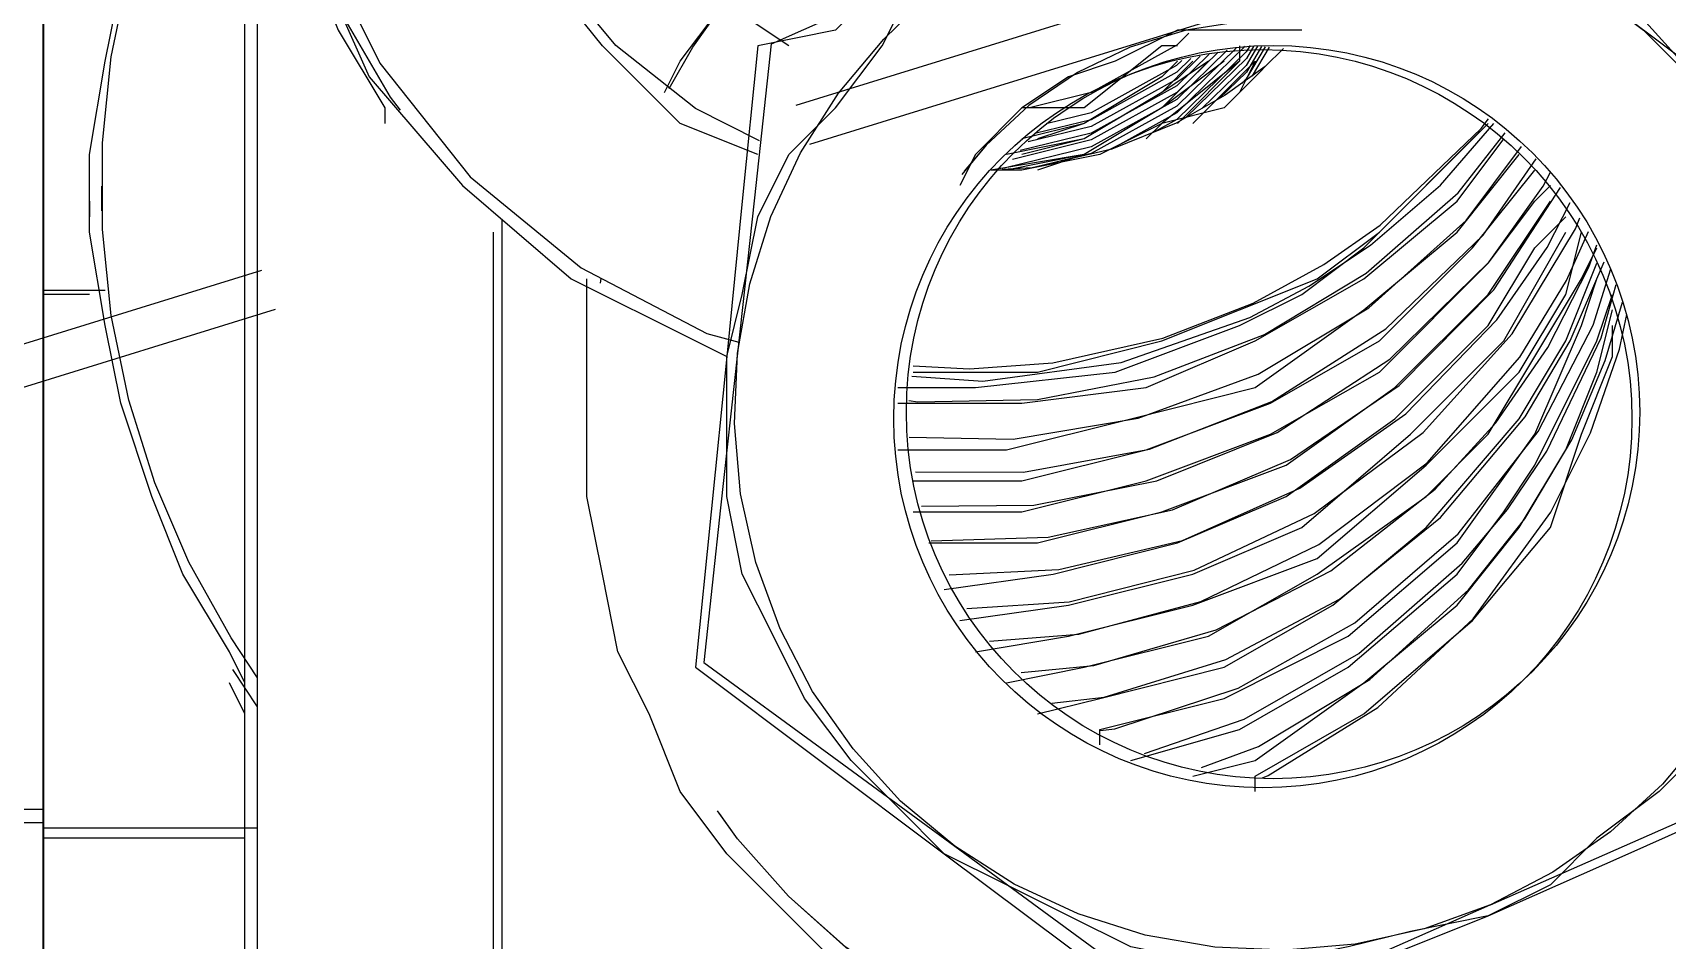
# Model space of a CAD drawing. Extents: x 3 to 592, y 5 to 207.
# Drawn here: x 134.35 to 138.061, y 51.873 to 53.934 of the extents above; entities that cross this region are included whole.
import ezdxf

# ---------------------------------------------------------------- set-up
doc = ezdxf.new("R2010")
doc.units = 0
doc.layers.get('0').update_dxf_attribs({"linetype": 'CONTINUOUS'})

msp = doc.modelspace()

# ---------------------------------------------------------------- linework, layer by layer
at = {"color": 7}
for points in [[(134.831667, 50.658889), (134.831667, 56.973611)], [(134.860242, 50.684783), (134.860242, 56.993155)], [(134.860242, 50.684783), (134.860242, 56.993155)], [(134.860242, 50.684783), (134.860242, 56.993155)], [(134.860242, 50.684783), (134.860242, 56.993155)], [(135.5725, 55.985833), (135.396111, 55.844722), (135.255, 55.703611), (135.149167, 55.5625), (135.078611, 55.456667), (135.008056, 55.280278), (134.9375, 55.139167), (134.902222, 55.033333), (134.902222, 54.892222), (134.866944, 54.751111), (134.866944, 54.61), (134.902222, 54.468889), (134.9375, 54.2925), (134.972778, 54.151389), (135.113889, 53.833889), (135.325556, 53.586944), (135.5725, 53.375278), (135.854722, 53.234167), (135.925278, 53.198889)], [(135.582836, 55.992854), (135.4195, 55.866559), (135.285797, 55.732504), (135.178553, 55.596684), (135.094945, 55.464745), (135.014864, 55.300704), (134.963006, 55.15677), (134.931256, 55.037179), (134.907972, 54.904887), (134.896331, 54.776829), (134.895978, 54.635365), (134.910089, 54.481906), (134.941839, 54.320334), (134.990522, 54.161937), (135.137631, 53.865251), (135.342947, 53.607018), (135.594831, 53.399937), (135.880228, 53.251417), (135.952547, 53.231309)], [(135.582836, 55.992854), (135.4195, 55.866559), (135.285797, 55.732504), (135.178553, 55.596684), (135.094945, 55.464745), (135.014864, 55.300704), (134.963006, 55.15677), (134.931256, 55.037179), (134.907972, 54.904887), (134.896331, 54.776829), (134.895978, 54.635365), (134.910089, 54.481906), (134.941839, 54.320334), (134.990522, 54.161937), (135.137631, 53.865251), (135.342947, 53.607018), (135.594831, 53.399937), (135.880228, 53.251417), (135.952547, 53.231309)], [(135.582836, 55.992854), (135.4195, 55.866559), (135.285797, 55.732504), (135.178553, 55.596684), (135.094945, 55.464745), (135.014864, 55.300704), (134.963006, 55.15677), (134.931256, 55.037179), (134.907972, 54.904887), (134.896331, 54.776829), (134.895978, 54.635365), (134.910089, 54.481906), (134.941839, 54.320334), (134.990522, 54.161937), (135.137631, 53.865251), (135.342947, 53.607018), (135.594831, 53.399937), (135.880228, 53.251417), (135.952547, 53.231309)], [(135.582836, 55.992854), (135.4195, 55.866559), (135.285797, 55.732504), (135.178553, 55.596684), (135.094945, 55.464745), (135.014864, 55.300704), (134.963006, 55.15677), (134.931256, 55.037179), (134.907972, 54.904887), (134.896331, 54.776829), (134.895978, 54.635365), (134.910089, 54.481906), (134.941839, 54.320334), (134.990522, 54.161937), (135.137631, 53.865251), (135.342947, 53.607018), (135.594831, 53.399937), (135.880228, 53.251417), (135.952547, 53.231309)], [(135.995833, 53.6575), (135.819444, 53.728056), (135.643056, 53.904444), (135.501944, 54.080833), (135.396111, 54.2925), (135.325556, 54.504167), (135.325556, 54.61), (135.325556, 54.715833), (135.325556, 54.786389), (135.325556, 54.892222), (135.360833, 55.033333), (135.431389, 55.209722), (135.501944, 55.280278), (135.5725, 55.386111), (135.678333, 55.491944), (135.819444, 55.597778)], [(135.999749, 53.688439), (135.854052, 53.761816), (135.67343, 53.905397), (135.524557, 54.085314), (135.415196, 54.296275), (135.352402, 54.529108), (135.34076, 54.63988), (135.339702, 54.735836), (135.344994, 54.816622), (135.356988, 54.900583), (135.390149, 55.034286), (135.46388, 55.213144), (135.523852, 55.314391), (135.602874, 55.419872), (135.704121, 55.525), (135.830063, 55.623777)], [(135.999749, 53.688439), (135.854052, 53.761816), (135.67343, 53.905397), (135.524557, 54.085314), (135.415196, 54.296275), (135.352402, 54.529108), (135.34076, 54.63988), (135.339702, 54.735836), (135.344994, 54.816622), (135.356988, 54.900583), (135.390149, 55.034286), (135.46388, 55.213144), (135.523852, 55.314391), (135.602874, 55.419872), (135.704121, 55.525), (135.830063, 55.623777)], [(135.999749, 53.688439), (135.854052, 53.761816), (135.67343, 53.905397), (135.524557, 54.085314), (135.415196, 54.296275), (135.352402, 54.529108), (135.34076, 54.63988), (135.339702, 54.735836), (135.344994, 54.816622), (135.356988, 54.900583), (135.390149, 55.034286), (135.46388, 55.213144), (135.523852, 55.314391), (135.602874, 55.419872), (135.704121, 55.525), (135.830063, 55.623777)], [(135.999749, 53.688439), (135.854052, 53.761816), (135.67343, 53.905397), (135.524557, 54.085314), (135.415196, 54.296275), (135.352402, 54.529108), (135.34076, 54.63988), (135.339702, 54.735836), (135.344994, 54.816622), (135.356988, 54.900583), (135.390149, 55.034286), (135.46388, 55.213144), (135.523852, 55.314391), (135.602874, 55.419872), (135.704121, 55.525), (135.830063, 55.623777)], [(134.373056, 54.786389), (134.373056, 54.751111), (134.373056, 54.715833), (134.373056, 54.645278), (134.373056, 54.574722), (134.373056, 54.504167), (134.373056, 54.363056), (134.373056, 54.257222), (134.373056, 54.116111), (134.373056, 53.975), (134.373056, 53.833889), (134.373056, 53.6575), (134.373056, 53.481111), (134.373056, 53.34)], [(134.374114, 54.795843), (134.374114, 54.773971), (134.374114, 54.735166), (134.374114, 54.676957), (134.374114, 54.600757), (134.374114, 54.507271), (134.374114, 54.398263), (134.374114, 54.274791), (134.374114, 54.139324), (134.374114, 53.993274), (134.374114, 53.83911), (134.374114, 53.678596), (134.374114, 53.514554), (134.374114, 53.349102)], [(134.374114, 54.795843), (134.374114, 54.773971), (134.374114, 54.735166), (134.374114, 54.676957), (134.374114, 54.600757), (134.374114, 54.507271), (134.374114, 54.398263), (134.374114, 54.274791), (134.374114, 54.139324), (134.374114, 53.993274), (134.374114, 53.83911), (134.374114, 53.678596), (134.374114, 53.514554), (134.374114, 53.349102)], [(134.374114, 54.795843), (134.374114, 54.773971), (134.374114, 54.735166), (134.374114, 54.676957), (134.374114, 54.600757), (134.374114, 54.507271), (134.374114, 54.398263), (134.374114, 54.274791), (134.374114, 54.139324), (134.374114, 53.993274), (134.374114, 53.83911), (134.374114, 53.678596), (134.374114, 53.514554), (134.374114, 53.349102)], [(134.374114, 54.795843), (134.374114, 54.773971), (134.374114, 54.735166), (134.374114, 54.676957), (134.374114, 54.600757), (134.374114, 54.507271), (134.374114, 54.398263), (134.374114, 54.274791), (134.374114, 54.139324), (134.374114, 53.993274), (134.374114, 53.83911), (134.374114, 53.678596), (134.374114, 53.514554), (134.374114, 53.349102)], [(134.860242, 52.469591), (134.799917, 52.560255), (134.704314, 52.732058), (134.626703, 52.912328), (134.567789, 53.099652), (134.527925, 53.292269), (134.508169, 53.487355), (134.508169, 53.683853), (134.527925, 53.879291), (134.567789, 54.071555), (134.626703, 54.25888), (134.704314, 54.43915), (134.799917, 54.610952), (134.860242, 54.701616)], [(134.860242, 52.469591), (134.799917, 52.560255), (134.704314, 52.732058), (134.626703, 52.912328), (134.567789, 53.099652), (134.527925, 53.292269), (134.508169, 53.487355), (134.508169, 53.683853), (134.527925, 53.879291), (134.567789, 54.071555), (134.626703, 54.25888), (134.704314, 54.43915), (134.799917, 54.610952), (134.860242, 54.701616)], [(134.860242, 52.469591), (134.799917, 52.560255), (134.704314, 52.732058), (134.626703, 52.912328), (134.567789, 53.099652), (134.527925, 53.292269), (134.508169, 53.487355), (134.508169, 53.683853), (134.527925, 53.879291), (134.567789, 54.071555), (134.626703, 54.25888), (134.704314, 54.43915), (134.799917, 54.610952), (134.860242, 54.701616)], [(134.860242, 52.469591), (134.799917, 52.560255), (134.704314, 52.732058), (134.626703, 52.912328), (134.567789, 53.099652), (134.527925, 53.292269), (134.508169, 53.487355), (134.508169, 53.683853), (134.527925, 53.879291), (134.567789, 54.071555), (134.626703, 54.25888), (134.704314, 54.43915), (134.799917, 54.610952), (134.860242, 54.701616)], [(134.831667, 52.458056), (134.796389, 52.528611), (134.690556, 52.705), (134.62, 52.881389), (134.549444, 53.093056), (134.514167, 53.269444), (134.478889, 53.481111), (134.478889, 53.6575), (134.514167, 53.869167), (134.549444, 54.045556), (134.62, 54.257222), (134.690556, 54.433611), (134.796389, 54.61), (134.831667, 54.680556)], [(136.083216, 53.769872), (139.016422, 54.676358)], [(136.083216, 53.769872), (139.016422, 54.676358)], [(136.066389, 53.904444), (135.960556, 53.975), (135.819444, 54.116111), (135.678333, 54.2925), (135.607778, 54.504167), (135.607778, 54.645278)], [(134.897918, 54.601992), (134.897213, 54.570242), (134.925788, 54.351167), (134.988935, 54.126448), (135.060549, 53.959936), (135.161091, 53.787781), (135.183668, 53.758147)], [(134.897918, 54.601992), (134.897213, 54.570242), (134.925788, 54.351167), (134.988935, 54.126448), (135.060549, 53.959936), (135.161091, 53.787781), (135.183668, 53.758147)], [(134.898095, 54.611164), (134.897389, 54.570242), (134.925611, 54.351167), (134.988759, 54.126447), (135.060373, 53.959936), (135.160914, 53.787781), (135.183845, 53.758147)], [(134.898095, 54.611164), (134.897389, 54.570242), (134.925611, 54.351167), (134.988759, 54.126447), (135.060373, 53.959936), (135.160914, 53.787781), (135.183845, 53.758147)], [(134.866944, 54.574722), (134.866944, 54.539444), (134.902222, 54.327778), (134.972778, 54.116111), (135.043333, 53.939722), (135.149167, 53.763333), (135.149167, 53.728056)], [(139.041822, 54.585341), (136.113532, 53.680394)], [(139.041822, 54.585341), (136.113532, 53.680394)], [(135.794327, 53.807783), (135.848654, 53.901269), (135.943552, 54.035678)], [(135.794327, 53.807783), (135.848654, 53.901269), (135.943552, 54.035678)], [(135.794327, 53.807783), (135.848654, 53.901269), (135.943552, 54.035678)], [(135.794327, 53.807783), (135.848654, 53.901269), (135.943552, 54.035678)], [(137.865556, 54.045556), (138.006667, 53.939722), (138.1125, 53.833889), (138.183056, 53.692778), (138.253611, 53.551667), (138.324167, 53.410556), (138.359444, 53.234167), (138.359444, 53.093056), (138.359444, 52.916667)], [(138.43, 53.622222), (138.147778, 53.833889), (137.865556, 54.045556)], [(137.888768, 54.060407), (138.011535, 53.957749), (138.119485, 53.839569), (138.211207, 53.708688), (138.285291, 53.566871), (138.339971, 53.416235), (138.374896, 53.260307), (138.388654, 53.100852), (138.381952, 52.941044)], [(137.888768, 54.060407), (138.011535, 53.957749), (138.119485, 53.839569), (138.211207, 53.708688), (138.285291, 53.566871), (138.339971, 53.416235), (138.374896, 53.260307), (138.388654, 53.100852), (138.381952, 52.941044)], [(137.888768, 54.060407), (138.011535, 53.957749), (138.119485, 53.839569), (138.211207, 53.708688), (138.285291, 53.566871), (138.339971, 53.416235), (138.374896, 53.260307), (138.388654, 53.100852), (138.381952, 52.941044)], [(137.888768, 54.060407), (138.011535, 53.957749), (138.119485, 53.839569), (138.211207, 53.708688), (138.285291, 53.566871), (138.339971, 53.416235), (138.374896, 53.260307), (138.388654, 53.100852), (138.381952, 52.941044)], [(135.784167, 53.798611), (135.819444, 53.869167), (135.925278, 54.010278)], [(136.231277, 53.998742), (136.173069, 53.972989), (136.026313, 53.908431)], [(136.231277, 53.998742), (136.173069, 53.972989), (136.026313, 53.908431)], [(136.231277, 53.998742), (136.173069, 53.972989), (136.026313, 53.908431)], [(136.231277, 53.998742), (136.173069, 53.972989), (136.026313, 53.908431)], [(135.925278, 53.198889), (135.960556, 53.34), (135.995833, 53.516389), (136.066389, 53.6575), (136.172222, 53.763333), (136.278056, 53.904444), (136.313333, 53.975)], [(135.949761, 53.206438), (135.97763, 53.36413), (136.025608, 53.51653), (136.092988, 53.661522), (136.179066, 53.796636), (136.281724, 53.919402), (136.343461, 53.979374)], [(135.949761, 53.206438), (135.97763, 53.36413), (136.025608, 53.51653), (136.092988, 53.661522), (136.179066, 53.796636), (136.281724, 53.919402), (136.343461, 53.979374)], [(135.949761, 53.206438), (135.97763, 53.36413), (136.025608, 53.51653), (136.092988, 53.661522), (136.179066, 53.796636), (136.281724, 53.919402), (136.343461, 53.979374)], [(135.949761, 53.206438), (135.97763, 53.36413), (136.025608, 53.51653), (136.092988, 53.661522), (136.179066, 53.796636), (136.281724, 53.919402), (136.343461, 53.979374)], [(136.2075, 53.975), (136.172222, 53.939722), (135.995833, 53.904444)], [(137.24255, 53.959231), (137.232319, 53.959936), (137.099322, 53.959936), (136.968089, 53.940181), (136.841089, 53.901023), (136.721497, 53.84352), (136.611431, 53.768731), (136.514064, 53.67842), (136.458678, 53.61245)], [(137.24255, 53.959231), (137.232319, 53.959936), (137.099322, 53.959936), (136.968089, 53.940181), (136.841089, 53.901023), (136.721497, 53.84352), (136.611431, 53.768731), (136.514064, 53.67842), (136.458678, 53.61245)], [(137.24255, 53.959231), (137.232319, 53.959936), (137.099322, 53.959936), (136.968089, 53.940181), (136.841089, 53.901023), (136.721497, 53.84352), (136.611431, 53.768731), (136.514064, 53.67842), (136.464322, 53.619506)], [(137.24255, 53.959231), (137.232319, 53.959936), (137.099322, 53.959936), (136.968089, 53.940181), (136.841089, 53.901023), (136.721497, 53.84352), (136.611431, 53.768731), (136.514064, 53.67842), (136.464322, 53.619506)], [(137.230556, 53.939722), (137.089444, 53.939722), (136.948333, 53.939722), (136.807222, 53.869167), (136.701389, 53.833889), (136.595556, 53.763333), (136.489722, 53.6575), (136.454444, 53.586944)], [(136.974404, 53.932737), (136.946887, 53.905926), (136.752506, 53.798329), (136.615981, 53.764462)], [(136.974404, 53.932737), (136.946887, 53.905926), (136.752506, 53.798329), (136.615981, 53.764462)], [(136.974404, 53.932737), (136.946887, 53.905926), (136.752506, 53.798329), (136.615981, 53.764462)], [(136.974404, 53.932737), (136.946887, 53.905926), (136.752506, 53.798329), (136.615981, 53.764462)], [(135.995833, 53.904444), (135.960556, 53.551667), (135.925278, 53.198889)], [(136.026384, 53.908501), (135.988284, 53.558899), (135.949831, 53.206474)], [(136.026384, 53.908501), (135.988284, 53.558899), (135.949831, 53.206474)], [(136.026384, 53.908501), (135.988284, 53.558899), (135.949831, 53.206474)], [(136.026384, 53.908501), (135.988284, 53.558899), (135.949831, 53.206474)], [(137.18921, 53.898306), (137.147935, 53.857384), (137.056918, 53.79212), (136.945441, 53.728973), (136.799391, 53.669706), (136.618768, 53.62702), (136.550682, 53.623492)], [(137.18921, 53.898306), (137.147935, 53.857384), (137.056918, 53.79212), (136.945441, 53.728973), (136.799391, 53.669706), (136.618768, 53.62702), (136.550682, 53.623492)], [(137.18921, 53.898306), (137.147935, 53.857384), (137.056918, 53.79212), (136.945441, 53.728973), (136.799391, 53.669706), (136.618768, 53.62702), (136.550682, 53.623492)], [(137.18921, 53.898306), (137.147935, 53.857384), (137.056918, 53.79212), (136.945441, 53.728973), (136.799391, 53.669706), (136.618768, 53.62702), (136.550682, 53.623492)], [(137.061222, 53.894249), (136.946922, 53.782771), (136.752542, 53.675174), (136.555339, 53.626844)], [(137.061222, 53.894249), (136.946922, 53.782771), (136.752542, 53.675174), (136.555339, 53.626844)], [(137.061222, 53.894249), (136.946922, 53.782771), (136.752542, 53.675174), (136.555339, 53.626844)], [(137.061222, 53.894249), (136.946922, 53.782771), (136.752542, 53.675174), (136.555339, 53.626844)], [(137.040726, 53.889663), (136.946887, 53.798294), (136.752506, 53.690696), (136.573648, 53.646599)], [(137.040726, 53.889663), (136.946887, 53.798294), (136.752506, 53.690696), (136.573648, 53.646599)], [(137.040726, 53.889663), (136.946887, 53.798294), (136.752506, 53.690696), (136.573648, 53.646599)], [(137.040726, 53.889663), (136.946887, 53.798294), (136.752506, 53.690696), (136.573648, 53.646599)], [(137.020194, 53.885077), (136.946816, 53.813816), (136.752436, 53.705866), (136.591569, 53.666355)], [(137.020194, 53.885077), (136.946816, 53.813816), (136.752436, 53.705866), (136.591569, 53.666355)], [(137.020194, 53.885077), (136.946816, 53.813816), (136.752436, 53.705866), (136.591569, 53.666355)], [(137.020194, 53.885077), (136.946816, 53.813816), (136.752436, 53.705866), (136.591569, 53.666355)], [(136.948333, 53.904444), (136.913056, 53.904444), (136.736667, 53.763333), (136.595556, 53.763333)], [(137.081719, 53.898835), (136.946958, 53.767602), (136.752577, 53.659652), (136.641452, 53.632488)], [(137.081719, 53.898835), (136.946958, 53.767602), (136.752577, 53.659652), (136.641452, 53.632488)], [(137.081719, 53.898835), (136.946958, 53.767602), (136.752577, 53.659652), (136.641452, 53.632488)], [(137.081719, 53.898835), (136.946958, 53.767602), (136.752577, 53.659652), (136.641452, 53.632488)], [(137.10225, 53.903421), (136.947028, 53.75208), (136.797098, 53.669177)], [(137.10225, 53.903421), (136.947028, 53.75208), (136.797098, 53.669177)], [(137.10225, 53.903421), (136.947028, 53.75208), (136.797098, 53.669177)], [(137.10225, 53.903421), (136.947028, 53.75208), (136.797098, 53.669177)], [(137.089444, 53.904444), (137.089444, 53.869167), (136.913056, 53.728056), (136.877778, 53.692778)], [(137.113257, 53.904832), (137.10479, 53.890721), (136.946746, 53.73691), (136.89771, 53.709746)], [(137.113257, 53.904832), (137.10479, 53.890721), (136.946746, 53.73691), (136.89771, 53.709746)], [(137.113257, 53.904832), (137.10479, 53.890721), (136.946746, 53.73691), (136.89771, 53.709746)], [(137.113257, 53.904832), (137.10479, 53.890721), (136.946746, 53.73691), (136.89771, 53.709746)], [(137.1219, 53.904092), (137.104967, 53.875164), (136.967383, 53.741461)], [(137.1219, 53.904092), (137.104967, 53.875164), (136.967383, 53.741461)], [(137.1219, 53.904092), (137.104967, 53.875164), (136.967383, 53.741461)], [(137.1219, 53.904092), (137.104967, 53.875164), (136.967383, 53.741461)], [(137.130543, 53.903351), (137.10479, 53.859959), (137.004954, 53.762593)], [(137.130543, 53.903351), (137.10479, 53.859959), (137.004954, 53.762593)], [(137.130543, 53.903351), (137.10479, 53.859959), (137.004954, 53.762593)], [(137.130543, 53.903351), (137.10479, 53.859959), (137.004954, 53.762593)], [(137.139186, 53.90261), (137.104967, 53.844402), (137.042525, 53.784077)], [(137.139186, 53.90261), (137.104967, 53.844402), (137.042525, 53.784077)], [(137.139186, 53.90261), (137.104967, 53.844402), (137.042525, 53.784077)], [(137.139186, 53.90261), (137.104967, 53.844402), (137.042525, 53.784077)], [(137.147794, 53.901869), (137.104755, 53.829197), (137.094524, 53.818966)], [(137.147794, 53.901869), (137.104755, 53.829197), (137.094524, 53.818966)], [(137.147794, 53.901869), (137.104755, 53.829197), (137.094524, 53.818966)], [(137.147794, 53.901869), (137.104755, 53.829197), (137.094524, 53.818966)], [(137.156437, 53.901128), (137.117984, 53.835864)], [(137.156437, 53.901128), (137.117984, 53.835864)], [(137.156437, 53.901128), (137.117984, 53.835864)], [(137.156437, 53.901128), (137.117984, 53.835864)], [(137.16, 53.869167), (137.124722, 53.833889), (137.054167, 53.763333), (136.913056, 53.728056), (136.771944, 53.6575), (136.595556, 53.622222), (136.525, 53.622222)], [(137.054167, 53.869167), (136.913056, 53.763333), (136.736667, 53.6575), (136.525, 53.622222)], [(137.018889, 53.869167), (136.913056, 53.798611), (136.736667, 53.692778), (136.560278, 53.6575)], [(137.018889, 53.869167), (136.913056, 53.763333), (136.736667, 53.6575), (136.560278, 53.622222)], [(136.948333, 53.869167), (136.913056, 53.833889), (136.736667, 53.728056), (136.595556, 53.692778)], [(136.983611, 53.869167), (136.913056, 53.798611), (136.736667, 53.692778), (136.595556, 53.6575)], [(136.999698, 53.880491), (136.946781, 53.828985), (136.752401, 53.721388), (136.609526, 53.68611)], [(136.999698, 53.880491), (136.946781, 53.828985), (136.752401, 53.721388), (136.609526, 53.68611)], [(136.999698, 53.880491), (136.946781, 53.828985), (136.752401, 53.721388), (136.609526, 53.68611)], [(136.999698, 53.880491), (136.946781, 53.828985), (136.752401, 53.721388), (136.609526, 53.68611)], [(136.979201, 53.875905), (136.946746, 53.844507), (136.752718, 53.736557), (136.627835, 53.705866)], [(136.979201, 53.875905), (136.946746, 53.844507), (136.752718, 53.736557), (136.627835, 53.705866)], [(136.979201, 53.875905), (136.946746, 53.844507), (136.752718, 53.736557), (136.627835, 53.705866)], [(136.979201, 53.875905), (136.946746, 53.844507), (136.752718, 53.736557), (136.627835, 53.705866)], [(136.948333, 53.869167), (136.913056, 53.833889), (136.736667, 53.728056), (136.630833, 53.692778)], [(137.054167, 53.869167), (136.913056, 53.763333), (136.736667, 53.6575), (136.630833, 53.622222)], [(136.95867, 53.871319), (136.946675, 53.859677), (136.752647, 53.75208), (136.650695, 53.727032)], [(136.95867, 53.871319), (136.946675, 53.859677), (136.752647, 53.75208), (136.650695, 53.727032)], [(136.95867, 53.871319), (136.946675, 53.859677), (136.752647, 53.75208), (136.650695, 53.727032)], [(136.95867, 53.871319), (136.946675, 53.859677), (136.752647, 53.75208), (136.650695, 53.727032)], [(137.089444, 53.869167), (136.913056, 53.728056), (136.771944, 53.6575)], [(137.089444, 53.869167), (136.948333, 53.728056)], [(137.124722, 53.869167), (137.089444, 53.833889), (136.983611, 53.728056)], [(137.124722, 53.869167), (137.089444, 53.833889), (137.018889, 53.763333)], [(137.124722, 53.869167), (137.089444, 53.798611)], [(137.124722, 53.869167), (137.089444, 53.833889)], [(136.348752, 53.17744), (136.476458, 53.170737), (136.665899, 53.184848), (136.915313, 53.240234), (137.120277, 53.319962), (137.281144, 53.408157), (137.408849, 53.497057), (137.638155, 53.716837), (137.654736, 53.738357)], [(136.348752, 53.17744), (136.476458, 53.170737), (136.665899, 53.184848), (136.915313, 53.240234), (137.120277, 53.319962), (137.281144, 53.408157), (137.408849, 53.497057), (137.638155, 53.716837), (137.654736, 53.738357)], [(136.348752, 53.17744), (136.476458, 53.170737), (136.665899, 53.184848), (136.915313, 53.240234), (137.120277, 53.319962), (137.281144, 53.408157), (137.408849, 53.497057), (137.638155, 53.716837), (137.654736, 53.738357)], [(136.348752, 53.17744), (136.476458, 53.170737), (136.665899, 53.184848), (136.915313, 53.240234), (137.120277, 53.319962), (137.281144, 53.408157), (137.408849, 53.497057), (137.638155, 53.716837), (137.654736, 53.738357)], [(136.313333, 53.128333), (136.489722, 53.128333), (136.807222, 53.163611), (137.089444, 53.269444), (137.230556, 53.34), (137.371667, 53.445833), (137.512778, 53.586944), (137.653889, 53.728056)], [(136.338663, 53.098841), (136.359477, 53.095666), (136.630763, 53.100958), (136.895346, 53.152816), (137.146171, 53.249124), (137.377241, 53.388472), (137.585379, 53.570505), (137.692624, 53.706677)], [(136.338663, 53.098841), (136.359477, 53.095666), (136.630763, 53.100958), (136.895346, 53.152816), (137.146171, 53.249124), (137.377241, 53.388472), (137.585379, 53.570505), (137.692624, 53.706677)], [(136.338663, 53.098841), (136.359477, 53.095666), (136.630763, 53.100958), (136.895346, 53.152816), (137.146171, 53.249124), (137.377241, 53.388472), (137.585379, 53.570505), (137.692624, 53.706677)], [(136.338663, 53.098841), (136.359477, 53.095666), (136.630763, 53.100958), (136.895346, 53.152816), (137.146171, 53.249124), (137.377241, 53.388472), (137.585379, 53.570505), (137.692624, 53.706677)], [(136.345718, 53.15391), (136.506938, 53.142621), (136.82091, 53.185307), (137.112657, 53.287612), (137.246713, 53.358521), (137.386766, 53.452007), (137.545516, 53.588179), (137.666871, 53.728232)], [(136.345718, 53.15391), (136.506938, 53.142621), (136.82091, 53.185307), (137.112657, 53.287612), (137.246713, 53.358521), (137.386766, 53.452007), (137.545516, 53.588179), (137.666871, 53.728232)], [(136.345718, 53.15391), (136.506938, 53.142621), (136.82091, 53.185307), (137.112657, 53.287612), (137.246713, 53.358521), (137.386766, 53.452007), (137.545516, 53.588179), (137.666871, 53.728232)], [(136.345718, 53.15391), (136.506938, 53.142621), (136.82091, 53.185307), (137.112657, 53.287612), (137.246713, 53.358521), (137.386766, 53.452007), (137.545516, 53.588179), (137.666871, 53.728232)], [(136.348611, 53.163611), (136.454444, 53.163611), (136.630833, 53.163611), (136.913056, 53.234167), (137.089444, 53.304722), (137.265833, 53.375278), (137.406944, 53.481111), (137.618611, 53.692778), (137.653889, 53.728056)], [(136.313333, 53.093056), (136.348611, 53.093056), (136.595556, 53.093056), (136.877778, 53.128333), (137.124722, 53.234167), (137.371667, 53.375278), (137.583333, 53.551667), (137.689167, 53.692778)], [(136.339333, 53.015868), (136.575341, 53.011282), (136.859327, 53.058554), (137.132025, 53.158743), (137.383203, 53.309732), (137.603689, 53.507993), (137.72963, 53.675562)], [(136.339333, 53.015868), (136.575341, 53.011282), (136.859327, 53.058554), (137.132025, 53.158743), (137.383203, 53.309732), (137.603689, 53.507993), (137.72963, 53.675562)], [(136.339333, 53.015868), (136.575341, 53.011282), (136.859327, 53.058554), (137.132025, 53.158743), (137.383203, 53.309732), (137.603689, 53.507993), (137.72963, 53.675562)], [(136.339333, 53.015868), (136.575341, 53.011282), (136.859327, 53.058554), (137.132025, 53.158743), (137.383203, 53.309732), (137.603689, 53.507993), (137.72963, 53.675562)], [(136.313333, 52.987222), (136.560278, 52.987222), (136.8425, 53.057778), (137.124722, 53.128333), (137.371667, 53.304722), (137.583333, 53.481111), (137.724444, 53.6575)], [(136.348611, 52.916667), (136.595556, 52.916667), (136.877778, 52.987222), (137.16, 53.093056), (137.406944, 53.234167), (137.618611, 53.445833), (137.759722, 53.622222)], [(136.353479, 52.937234), (136.599013, 52.936175), (136.884763, 52.988739), (137.163104, 53.097042), (137.421338, 53.261789), (137.642177, 53.474514), (137.763179, 53.647375)], [(136.353479, 52.937234), (136.599013, 52.936175), (136.884763, 52.988739), (137.163104, 53.097042), (137.421338, 53.261789), (137.642177, 53.474514), (137.763179, 53.647375)], [(136.353479, 52.937234), (136.599013, 52.936175), (136.884763, 52.988739), (137.163104, 53.097042), (137.421338, 53.261789), (137.642177, 53.474514), (137.763179, 53.647375)], [(136.353479, 52.937234), (136.599013, 52.936175), (136.884763, 52.988739), (137.163104, 53.097042), (137.421338, 53.261789), (137.642177, 53.474514), (137.763179, 53.647375)], [(134.505594, 53.585604), (134.505594, 53.529512)], [(134.505594, 53.585604), (134.505594, 53.529512)], [(134.505594, 53.585604), (134.505594, 53.529512)], [(134.505594, 53.585604), (134.505594, 53.529512)], [(136.348611, 52.846111), (136.595556, 52.846111), (136.877778, 52.916667), (137.16, 53.0225), (137.406944, 53.163611), (137.653889, 53.410556), (137.759722, 53.551667), (137.795, 53.586944)], [(136.367626, 52.858811), (136.622331, 52.861633), (136.901379, 52.916667), (137.174781, 53.026028), (137.430545, 53.192539), (137.65597, 53.414083), (137.778737, 53.585886), (137.79567, 53.617636)], [(136.367626, 52.858811), (136.622331, 52.861633), (136.901379, 52.916667), (137.174781, 53.026028), (137.430545, 53.192539), (137.65597, 53.414083), (137.778737, 53.585886), (137.79567, 53.617636)], [(136.367626, 52.858811), (136.622331, 52.861633), (136.901379, 52.916667), (137.174781, 53.026028), (137.430545, 53.192539), (137.65597, 53.414083), (137.778737, 53.585886), (137.79567, 53.617636)], [(136.367626, 52.858811), (136.622331, 52.861633), (136.901379, 52.916667), (137.174781, 53.026028), (137.430545, 53.192539), (137.65597, 53.414083), (137.778737, 53.585886), (137.79567, 53.617636)], [(134.478889, 53.551667), (134.478889, 53.516389)], [(136.383889, 52.775556), (136.630833, 52.775556), (136.913056, 52.846111), (137.195278, 52.951944), (137.442222, 53.128333), (137.653889, 53.34), (137.795, 53.551667)], [(136.389428, 52.780459), (136.654716, 52.788573), (136.937291, 52.851015), (137.20505, 52.965315), (137.451994, 53.132884), (137.666483, 53.350195), (137.817825, 53.582676)], [(136.389428, 52.780459), (136.654716, 52.788573), (136.937291, 52.851015), (137.20505, 52.965315), (137.451994, 53.132884), (137.666483, 53.350195), (137.817825, 53.582676)], [(136.389428, 52.780459), (136.654716, 52.788573), (136.937291, 52.851015), (137.20505, 52.965315), (137.451994, 53.132884), (137.666483, 53.350195), (137.817825, 53.582676)], [(136.389428, 52.780459), (136.654716, 52.788573), (136.937291, 52.851015), (137.20505, 52.965315), (137.451994, 53.132884), (137.666483, 53.350195), (137.817825, 53.582676)], [(136.430138, 52.70306), (136.679199, 52.715054), (136.96001, 52.781376), (137.226005, 52.900263), (137.466952, 53.068537), (137.67368, 53.282321), (137.787627, 53.446715), (137.839838, 53.548315)], [(136.430138, 52.70306), (136.679199, 52.715054), (136.96001, 52.781376), (137.226005, 52.900263), (137.466952, 53.068537), (137.67368, 53.282321), (137.787627, 53.446715), (137.839838, 53.548315)], [(136.430138, 52.70306), (136.679199, 52.715054), (136.96001, 52.781376), (137.226005, 52.900263), (137.466952, 53.068537), (137.67368, 53.282321), (137.787627, 53.446715), (137.839838, 53.548315)], [(136.430138, 52.70306), (136.679199, 52.715054), (136.96001, 52.781376), (137.226005, 52.900263), (137.466952, 53.068537), (137.67368, 53.282321), (137.787627, 53.446715), (137.839838, 53.548315)], [(136.419167, 52.669722), (136.666111, 52.705), (136.948333, 52.775556), (137.195278, 52.881389), (137.442222, 53.057778), (137.653889, 53.269444), (137.759722, 53.445833), (137.830278, 53.516389)], [(136.470214, 52.62686), (136.702694, 52.641676), (136.98668, 52.713996), (137.258672, 52.842407), (137.506322, 53.026557), (137.708111, 53.250218), (137.852044, 53.488696), (137.861922, 53.514096)], [(136.470214, 52.62686), (136.702694, 52.641676), (136.98668, 52.713996), (137.258672, 52.842407), (137.506322, 53.026557), (137.708111, 53.250218), (137.852044, 53.488696), (137.861922, 53.514096)], [(136.470214, 52.62686), (136.702694, 52.641676), (136.98668, 52.713996), (137.258672, 52.842407), (137.506322, 53.026557), (137.708111, 53.250218), (137.852044, 53.488696), (137.861922, 53.514096)], [(136.470214, 52.62686), (136.702694, 52.641676), (136.98668, 52.713996), (137.258672, 52.842407), (137.506322, 53.026557), (137.708111, 53.250218), (137.852044, 53.488696), (137.861922, 53.514096)], [(135.396111, 50.658889), (135.396111, 53.481111)], [(135.415796, 50.684783), (135.415796, 53.508769)], [(135.415796, 50.684783), (135.415796, 53.508769)], [(135.415796, 50.684783), (135.415796, 53.508769)], [(135.415796, 50.684783), (135.415796, 53.508769)], [(136.454444, 52.599167), (136.701389, 52.634444), (136.983611, 52.705), (137.230556, 52.810833), (137.4775, 53.0225), (137.689167, 53.234167), (137.830278, 53.481111)], [(136.489722, 52.528611), (136.701389, 52.563889), (136.983611, 52.634444), (137.265833, 52.740278), (137.512778, 52.951944), (137.724444, 53.163611), (137.830278, 53.34), (137.865556, 53.481111)], [(136.521719, 52.552388), (136.724566, 52.568263), (137.001497, 52.642347), (137.269255, 52.771816), (137.515141, 52.95773), (137.725397, 53.197266), (137.831936, 53.371538), (137.881678, 53.483016)], [(136.521719, 52.552388), (136.724566, 52.568263), (137.001497, 52.642347), (137.269255, 52.771816), (137.515141, 52.95773), (137.725397, 53.197266), (137.831936, 53.371538), (137.881678, 53.483016)], [(136.521719, 52.552388), (136.724566, 52.568263), (137.001497, 52.642347), (137.269255, 52.771816), (137.515141, 52.95773), (137.725397, 53.197266), (137.831936, 53.371538), (137.881678, 53.483016)], [(136.521719, 52.552388), (136.724566, 52.568263), (137.001497, 52.642347), (137.269255, 52.771816), (137.515141, 52.95773), (137.725397, 53.197266), (137.831936, 53.371538), (137.881678, 53.483016)], [(136.560278, 52.458056), (136.736667, 52.493333), (137.018889, 52.563889), (137.265833, 52.705), (137.512778, 52.881389), (137.653889, 53.0225), (137.759722, 53.198889), (137.865556, 53.375278), (137.900833, 53.445833)], [(136.593439, 52.481339), (136.758539, 52.497567), (137.036175, 52.578706), (137.296878, 52.712408), (137.533239, 52.897617), (137.671175, 53.048253), (137.789356, 53.218997), (137.882489, 53.401736), (137.900833, 53.452536)], [(136.593439, 52.481339), (136.758539, 52.497567), (137.036175, 52.578706), (137.296878, 52.712408), (137.533239, 52.897617), (137.671175, 53.048253), (137.789356, 53.218997), (137.882489, 53.401736), (137.900833, 53.452536)], [(136.593439, 52.481339), (136.758539, 52.497567), (137.036175, 52.578706), (137.296878, 52.712408), (137.533239, 52.897617), (137.671175, 53.048253), (137.789356, 53.218997), (137.882489, 53.401736), (137.900833, 53.452536)], [(136.593439, 52.481339), (136.758539, 52.497567), (137.036175, 52.578706), (137.296878, 52.712408), (137.533239, 52.897617), (137.671175, 53.048253), (137.789356, 53.218997), (137.882489, 53.401736), (137.900833, 53.452536)], [(136.630833, 52.3875), (136.771944, 52.422778), (137.054167, 52.493333), (137.301111, 52.634444), (137.512778, 52.810833), (137.724444, 53.057778), (137.830278, 53.234167), (137.900833, 53.410556)], [(136.663571, 52.411842), (136.782457, 52.4256), (137.058682, 52.510972), (137.316563, 52.64785), (137.545868, 52.833411), (137.737779, 53.061658), (137.840085, 53.234167), (137.916991, 53.414083)], [(136.663571, 52.411842), (136.782457, 52.4256), (137.058682, 52.510972), (137.316563, 52.64785), (137.545868, 52.833411), (137.737779, 53.061658), (137.840085, 53.234167), (137.916991, 53.414083)], [(136.663571, 52.411842), (136.782457, 52.4256), (137.058682, 52.510972), (137.316563, 52.64785), (137.545868, 52.833411), (137.737779, 53.061658), (137.840085, 53.234167), (137.916991, 53.414083)], [(136.663571, 52.411842), (136.782457, 52.4256), (137.058682, 52.510972), (137.316563, 52.64785), (137.545868, 52.833411), (137.737779, 53.061658), (137.840085, 53.234167), (137.916991, 53.414083)], [(133.65646, 53.019902), (134.869838, 53.394887)], [(133.65646, 53.019902), (134.869838, 53.394887)], [(136.172222, 51.823056), (136.031111, 51.964167), (135.925278, 52.07), (135.819444, 52.211111), (135.748889, 52.3875), (135.678333, 52.528611), (135.643056, 52.705), (135.607778, 52.881389), (135.607778, 53.057778), (135.607778, 53.234167), (135.607778, 53.375278)], [(135.638355, 53.365421), (135.639986, 53.375807)], [(135.638355, 53.365421), (135.639986, 53.375807)], [(136.771944, 52.316944), (136.771944, 52.352222), (137.054167, 52.422778), (137.336389, 52.563889), (137.583333, 52.775556), (137.759722, 53.0225), (137.865556, 53.269444), (137.900833, 53.375278)], [(136.772967, 52.349541), (136.806481, 52.353774), (137.086587, 52.446202), (137.350818, 52.594369), (137.585415, 52.796511), (137.767095, 53.028991), (137.891979, 53.270291), (137.932548, 53.397997)], [(136.772967, 52.349541), (136.806481, 52.353774), (137.086587, 52.446202), (137.350818, 52.594369), (137.585415, 52.796511), (137.767095, 53.028991), (137.891979, 53.270291), (137.932548, 53.397997)], [(136.772967, 52.349541), (136.806481, 52.353774), (137.086587, 52.446202), (137.350818, 52.594369), (137.585415, 52.796511), (137.767095, 53.028991), (137.891979, 53.270291), (137.932548, 53.397997)], [(136.772967, 52.349541), (136.806481, 52.353774), (137.086587, 52.446202), (137.350818, 52.594369), (137.585415, 52.796511), (137.767095, 53.028991), (137.891979, 53.270291), (137.932548, 53.397997)], [(136.873403, 52.297894), (137.099887, 52.375153), (137.360589, 52.524378), (137.594834, 52.729342), (137.697492, 52.851756), (137.786745, 52.983694), (137.91057, 53.241575), (137.944789, 53.362225)], [(136.873403, 52.297894), (137.099887, 52.375153), (137.360589, 52.524378), (137.594834, 52.729342), (137.697492, 52.851756), (137.786745, 52.983694), (137.91057, 53.241575), (137.944789, 53.362225)], [(136.873403, 52.297894), (137.099887, 52.375153), (137.360589, 52.524378), (137.594834, 52.729342), (137.697492, 52.851756), (137.786745, 52.983694), (137.91057, 53.241575), (137.944789, 53.362225)], [(136.873403, 52.297894), (137.099887, 52.375153), (137.360589, 52.524378), (137.594834, 52.729342), (137.697492, 52.851756), (137.786745, 52.983694), (137.91057, 53.241575), (137.944789, 53.362225)], [(134.373056, 53.34), (134.373056, 52.105278)], [(134.478889, 53.34), (134.373056, 53.34)], [(134.51399, 53.348925), (134.373938, 53.348925)], [(134.51399, 53.348925), (134.373938, 53.348925)], [(134.51399, 53.348925), (134.373938, 53.348925)], [(134.51399, 53.348925), (134.373938, 53.348925)], [(134.374114, 53.348925), (134.374114, 52.128314)], [(134.374114, 53.348925), (134.374114, 52.128314)], [(134.374114, 53.348925), (134.374114, 52.128314)], [(134.374114, 53.348925), (134.374114, 52.128314)], [(136.8425, 52.281667), (137.089444, 52.352222), (137.336389, 52.493333), (137.583333, 52.705), (137.689167, 52.846111), (137.759722, 52.951944), (137.900833, 53.234167), (137.936111, 53.34)], [(134.900152, 53.305416), (133.686771, 52.930437)], [(134.900152, 53.305416), (133.686771, 52.930437)], [(136.983611, 52.246389), (137.124722, 52.281667), (137.371667, 52.458056), (137.583333, 52.634444), (137.724444, 52.810833), (137.830278, 52.987222), (137.900833, 53.163611), (137.936111, 53.304722)], [(137.00312, 52.265933), (137.132589, 52.313558), (137.385531, 52.465605), (137.609545, 52.668805), (137.73725, 52.830024), (137.843436, 53.009941), (137.919636, 53.189505), (137.958442, 53.322502)], [(137.00312, 52.265933), (137.132589, 52.313558), (137.385531, 52.465605), (137.609545, 52.668805), (137.73725, 52.830024), (137.843436, 53.009941), (137.919636, 53.189505), (137.958442, 53.322502)], [(137.00312, 52.265933), (137.132589, 52.313558), (137.385531, 52.465605), (137.609545, 52.668805), (137.73725, 52.830024), (137.843436, 53.009941), (137.919636, 53.189505), (137.958442, 53.322502)], [(137.00312, 52.265933), (137.132589, 52.313558), (137.385531, 52.465605), (137.609545, 52.668805), (137.73725, 52.830024), (137.843436, 53.009941), (137.919636, 53.189505), (137.958442, 53.322502)], [(137.141409, 52.242297), (137.154461, 52.247236), (137.40317, 52.402105), (137.620128, 52.603541), (137.795811, 52.845547), (137.886123, 53.025463), (137.951739, 53.215963), (137.96832, 53.293927)], [(137.141409, 52.242297), (137.154461, 52.247236), (137.40317, 52.402105), (137.620128, 52.603541), (137.795811, 52.845547), (137.886123, 53.025463), (137.951739, 53.215963), (137.96832, 53.293927)], [(137.141409, 52.242297), (137.154461, 52.247236), (137.40317, 52.402105), (137.620128, 52.603541), (137.795811, 52.845547), (137.886123, 53.025463), (137.951739, 53.215963), (137.96832, 53.293927)], [(137.141409, 52.242297), (137.154461, 52.247236), (137.40317, 52.402105), (137.620128, 52.603541), (137.795811, 52.845547), (137.886123, 53.025463), (137.951739, 53.215963), (137.96832, 53.293927)], [(137.124722, 52.211111), (137.124722, 52.246389), (137.371667, 52.3875), (137.618611, 52.599167), (137.795, 52.810833), (137.865556, 53.0225), (137.936111, 53.198889), (137.936111, 53.269444)], [(135.925278, 53.198889), (135.89, 52.846111), (135.854722, 52.493333)], [(135.949761, 53.206438), (135.911308, 52.855424), (135.873208, 52.504411)], [(135.949761, 53.206438), (135.911308, 52.855424), (135.873208, 52.504411)], [(135.949761, 53.206438), (135.911308, 52.855424), (135.873208, 52.504411)], [(135.949761, 53.206438), (135.911308, 52.855424), (135.873208, 52.504411)], [(136.419167, 52.07), (136.313333, 52.175833), (136.2075, 52.281667), (136.101667, 52.422778), (136.031111, 52.563889), (135.960556, 52.705), (135.925278, 52.881389), (135.925278, 53.0225), (135.925278, 53.198889)], [(136.442803, 52.086933), (136.320036, 52.189592), (136.212086, 52.307772), (136.120364, 52.438653), (136.046281, 52.580469), (135.9916, 52.731106), (135.956675, 52.887033), (135.942917, 53.046489), (135.949619, 53.206297)], [(136.442803, 52.086933), (136.320036, 52.189592), (136.212086, 52.307772), (136.120364, 52.438653), (136.046281, 52.580469), (135.9916, 52.731106), (135.956675, 52.887033), (135.942917, 53.046489), (135.949619, 53.206297)], [(136.442803, 52.086933), (136.320036, 52.189592), (136.212086, 52.307772), (136.120364, 52.438653), (136.046281, 52.580469), (135.9916, 52.731106), (135.956675, 52.887033), (135.942917, 53.046489), (135.949619, 53.206297)], [(136.442803, 52.086933), (136.320036, 52.189592), (136.212086, 52.307772), (136.120364, 52.438653), (136.046281, 52.580469), (135.9916, 52.731106), (135.956675, 52.887033), (135.942917, 53.046489), (135.949619, 53.206297)], [(138.359444, 52.916667), (138.324167, 52.775556), (138.288889, 52.599167), (138.218333, 52.458056), (138.147778, 52.316944), (138.041944, 52.211111), (137.900833, 52.105278), (137.795, 51.999444), (137.653889, 51.928889)], [(138.381811, 52.940938), (138.353941, 52.783246), (138.305963, 52.630846), (138.238583, 52.485854), (138.152505, 52.350741), (138.049847, 52.227974), (137.931666, 52.120024), (137.800786, 52.028302), (137.658969, 51.954218)], [(138.381811, 52.940938), (138.353941, 52.783246), (138.305963, 52.630846), (138.238583, 52.485854), (138.152505, 52.350741), (138.049847, 52.227974), (137.931666, 52.120024), (137.800786, 52.028302), (137.658969, 51.954218)], [(138.381811, 52.940938), (138.353941, 52.783246), (138.305963, 52.630846), (138.238583, 52.485854), (138.152505, 52.350741), (138.049847, 52.227974), (137.931666, 52.120024), (137.800786, 52.028302), (137.658969, 51.954218)], [(138.381811, 52.940938), (138.353941, 52.783246), (138.305963, 52.630846), (138.238583, 52.485854), (138.152505, 52.350741), (138.049847, 52.227974), (137.931666, 52.120024), (137.800786, 52.028302), (137.658969, 51.954218)], [(134.860242, 52.403728), (134.80415, 52.488042)], [(134.860242, 52.403728), (134.80415, 52.488042)], [(134.860242, 52.403728), (134.80415, 52.488042)], [(134.860242, 52.403728), (134.80415, 52.488042)], [(135.854722, 52.493333), (136.136944, 52.281667), (136.419167, 52.07)], [(135.873102, 52.50434), (136.156735, 52.296554), (136.442838, 52.087004)], [(135.873102, 52.50434), (136.156735, 52.296554), (136.442838, 52.087004)], [(135.873102, 52.50434), (136.156735, 52.296554), (136.442838, 52.087004)], [(135.873102, 52.50434), (136.156735, 52.296554), (136.442838, 52.087004)], [(134.831667, 52.3875), (134.796389, 52.458056)], [(137.658828, 51.954183), (137.981972, 52.096353), (138.305117, 52.238875)], [(137.658828, 51.954183), (137.981972, 52.096353), (138.305117, 52.238875)], [(137.658828, 51.954183), (137.981972, 52.096353), (138.305117, 52.238875)], [(137.658828, 51.954183), (137.981972, 52.096353), (138.305117, 52.238875)], [(137.653889, 51.928889), (137.971389, 52.07), (138.288889, 52.211111)], [(134.267222, 52.140556), (134.373056, 52.140556)], [(134.283379, 52.170894), (134.374043, 52.170894)], [(134.283379, 52.170894), (134.374043, 52.170894)], [(134.283379, 52.170894), (134.374043, 52.170894)], [(134.283379, 52.170894), (134.374043, 52.170894)], [(136.962702, 51.532964), (136.819569, 51.557308), (136.652, 51.605286), (136.490781, 51.672314), (136.338028, 51.756627), (136.195858, 51.857522), (136.065683, 51.973586), (135.949619, 52.103761), (135.904306, 52.167612)], [(136.962702, 51.532964), (136.819569, 51.557308), (136.652, 51.605286), (136.490781, 51.672314), (136.338028, 51.756627), (136.195858, 51.857522), (136.065683, 51.973586), (135.949619, 52.103761), (135.904306, 52.167612)], [(136.97077, 51.531486), (136.819675, 51.557237), (136.652106, 51.605568), (136.490886, 51.672243), (136.338134, 51.756557), (136.195964, 51.857451), (136.065789, 51.973868), (135.949725, 52.10369), (135.90912, 52.161049)], [(136.97077, 51.531486), (136.819675, 51.557237), (136.652106, 51.605568), (136.490886, 51.672243), (136.338134, 51.756557), (136.195964, 51.857451), (136.065789, 51.973868), (135.949725, 52.10369), (135.90912, 52.161049)], [(134.373056, 52.105278), (134.373056, 51.964167), (134.373056, 51.823056), (134.373056, 51.681944), (134.373056, 51.576111), (134.373056, 51.435), (134.373056, 51.329167), (134.373056, 51.258611), (134.373056, 51.188056), (134.373056, 51.1175), (134.373056, 51.082222)], [(134.831667, 52.105278), (134.373056, 52.105278)], [(134.374114, 52.128349), (134.374114, 51.985474), (134.374114, 51.844363), (134.374114, 51.708191), (134.374114, 51.579427), (134.374114, 51.460894), (134.374114, 51.354708), (134.374114, 51.263338), (134.374114, 51.188549), (134.374114, 51.132105), (134.374114, 51.094711)], [(134.860242, 52.128349), (134.374114, 52.128349)], [(134.374114, 52.128349), (134.374114, 51.985474), (134.374114, 51.844363), (134.374114, 51.708191), (134.374114, 51.579427), (134.374114, 51.460894), (134.374114, 51.354708), (134.374114, 51.263338), (134.374114, 51.188549), (134.374114, 51.132105), (134.374114, 51.094711)], [(134.860242, 52.128349), (134.374114, 52.128349)], [(134.374114, 52.128349), (134.374114, 51.985474), (134.374114, 51.844363), (134.374114, 51.708191), (134.374114, 51.579427), (134.374114, 51.460894), (134.374114, 51.354708), (134.374114, 51.263338), (134.374114, 51.188549), (134.374114, 51.132105), (134.374114, 51.094711)], [(134.860242, 52.128349), (134.374114, 52.128349)], [(134.374114, 52.128349), (134.374114, 51.985474), (134.374114, 51.844363), (134.374114, 51.708191), (134.374114, 51.579427), (134.374114, 51.460894), (134.374114, 51.354708), (134.374114, 51.263338), (134.374114, 51.188549), (134.374114, 51.132105), (134.374114, 51.094711)], [(134.860242, 52.128349), (134.374114, 52.128349)], [(137.653889, 51.928889), (137.4775, 51.893611), (137.336389, 51.858333), (137.16, 51.823056), (137.018889, 51.823056), (136.8425, 51.858333), (136.701389, 51.928889), (136.560278, 51.999444), (136.419167, 52.07)], [(136.419167, 52.07), (136.701389, 51.858333), (136.983611, 51.646667)], [(136.442803, 52.086933), (136.727494, 51.878089), (137.012539, 51.669597)], [(136.442803, 52.086933), (136.727494, 51.878089), (137.012539, 51.669597)], [(136.442803, 52.086933), (136.727494, 51.878089), (137.012539, 51.669597)], [(136.442803, 52.086933), (136.727494, 51.878089), (137.012539, 51.669597)], [(137.658828, 51.954183), (137.508544, 51.899503), (137.352264, 51.864577), (137.192808, 51.850819), (137.033, 51.857522), (136.875308, 51.885391), (136.722908, 51.933369), (136.577917, 52.001103), (136.442803, 52.086828)], [(137.658828, 51.954183), (137.508544, 51.899503), (137.352264, 51.864577), (137.192808, 51.850819), (137.033, 51.857522), (136.875308, 51.885391), (136.722908, 51.933369), (136.577917, 52.001103), (136.442803, 52.086828)], [(137.658828, 51.954183), (137.508544, 51.899503), (137.352264, 51.864577), (137.192808, 51.850819), (137.033, 51.857522), (136.875308, 51.885391), (136.722908, 51.933369), (136.577917, 52.001103), (136.442803, 52.086828)], [(137.658828, 51.954183), (137.508544, 51.899503), (137.352264, 51.864577), (137.192808, 51.850819), (137.033, 51.857522), (136.875308, 51.885391), (136.722908, 51.933369), (136.577917, 52.001103), (136.442803, 52.086828)], [(137.012468, 51.669527), (137.159224, 51.734085), (137.658757, 51.954218)], [(137.012468, 51.669527), (137.159224, 51.734085), (137.658757, 51.954218)], [(137.012468, 51.669527), (137.159224, 51.734085), (137.658757, 51.954218)], [(137.012468, 51.669527), (137.159224, 51.734085), (137.658757, 51.954218)], [(136.983611, 51.646667), (137.124722, 51.717222), (137.653889, 51.928889)]]:
    msp.add_lwpolyline(points, dxfattribs=at)
for centre, radius in [((137.142361, 53.057778), 0.837847), ((137.165539, 53.072665), 0.832467), ((137.165539, 53.072665), 0.832467), ((137.165539, 53.072665), 0.832467), ((137.165539, 53.072665), 0.832467)]:
    msp.add_circle(centre, radius, dxfattribs=at)

doc.saveas('drawing.dxf')
